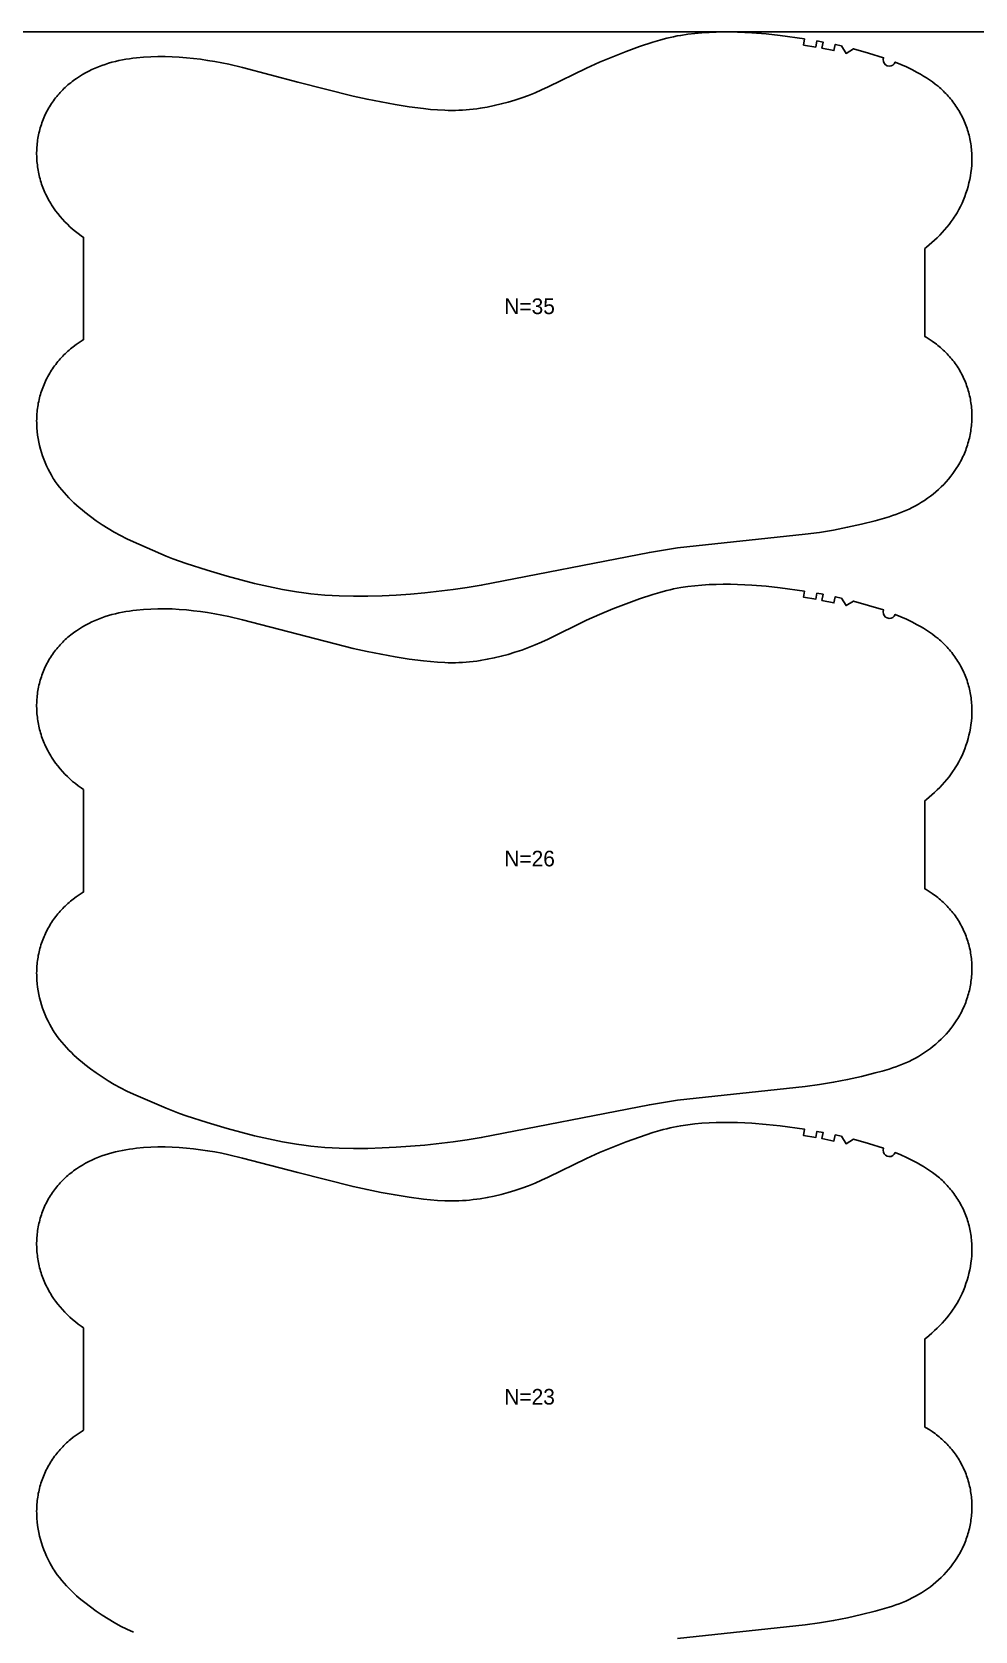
# Model space of a CAD drawing. Header units: inches. Extents: x 0 to 1808, y 0 to 1046.
# Drawn here: x 300 to 602, y 535 to 1046 of the extents above; entities that cross this region are included whole.
import ezdxf

# ---------------------------------------------------------------- set-up
doc = ezdxf.new("R2010")
doc.units = ezdxf.units.IN

msp = doc.modelspace()

# ---------------------------------------------------------------- linework, layer by layer
at = {"layer": '1'}
for points in [[(0, 0), (1808.4805, 0), (1808.4805, 1046.3328), (0, 1046.3328), (0, 0)], [(547.3363, 1044.1344), (547.0286, 1042.1584), (550.9376, 1041.5128), (551.2828, 1043.4828), (553.251, 1043.1268), (552.8838, 1041.1608), (556.7552, 1040.3873), (557.1732, 1042.3431), (559.126, 1041.911), (560.5985, 1039.508), (563.0118, 1040.9638), (567.8163, 1039.5817), (572.5927, 1038.1055), (572.4758, 1037.4956), (572.5516, 1036.8793), (572.8127, 1036.316), (573.2341, 1035.8599), (573.7751, 1035.5551), (574.3835, 1035.4309), (575.0007, 1035.4994), (575.5671, 1035.7539), (576.0281, 1036.1698), (576.3393, 1036.7071), (578.1358, 1035.9574), (579.9107, 1035.1579), (581.6613, 1034.3053), (583.3846, 1033.3961), (584.3799, 1032.8359), (585.3628, 1032.2538), (586.3309, 1031.6482), (587.2821, 1031.0178), (588.2143, 1030.3611), (589.1251, 1029.6766), (590.0125, 1028.9629), (590.4467, 1028.5946), (590.8742, 1028.2185), (591.2947, 1027.8345), (591.7081, 1027.4425), (592.1142, 1027.0429), (592.5129, 1026.6356), (592.904, 1026.2209), (593.2873, 1025.799), (593.6627, 1025.3698), (594.0301, 1024.9337), (594.3893, 1024.4907), (594.74, 1024.0411), (595.0823, 1023.5848), (595.4159, 1023.1222), (595.7406, 1022.6533), (596.0563, 1022.1782), (596.3629, 1021.6973), (596.6602, 1021.2104), (596.948, 1020.7179), (597.2263, 1020.22), (597.4949, 1019.7167), (597.7538, 1019.2084), (598.0028, 1018.6952), (598.2419, 1018.1772), (598.4709, 1017.6549), (598.6897, 1017.1282), (598.8983, 1016.5974), (599.0966, 1016.0627), (599.2844, 1015.5244), (599.4617, 1014.9825), (599.6283, 1014.4374), (599.7841, 1013.8891), (599.9292, 1013.3379), (600.0632, 1012.7841), (600.1863, 1012.2277), (600.2984, 1011.6691), (600.3996, 1011.1083), (600.49, 1010.5457), (600.5696, 1009.9814), (600.6386, 1009.4156), (600.697, 1008.8485), (600.7448, 1008.2803), (600.7823, 1007.7113), (600.8093, 1007.1417), (600.826, 1006.5716), (600.8325, 1006.0012), (600.8289, 1005.4308), (600.8152, 1004.8606), (600.7579, 1003.7215), (600.6611, 1002.5854), (600.5256, 1001.4534), (600.3521, 1000.3267), (600.1411, 999.2061), (599.8934, 998.0929), (599.6097, 996.9879), (599.2905, 995.8923), (598.9366, 994.8071), (598.5486, 993.7334), (598.1267, 992.6725), (597.6709, 991.626), (597.1815, 990.5952), (596.6585, 989.5817), (596.1021, 988.5868), (595.5124, 987.6121), (595.205, 987.1328), (594.8894, 986.6591), (594.2338, 985.7287), (593.5473, 984.8207), (592.8321, 983.9344), (592.0905, 983.069), (591.3245, 982.224), (590.5365, 981.3985), (589.7285, 980.5919), (588.9028, 979.8036), (588.0613, 979.0328), (587.205, 978.279), (586.3347, 977.5419), (585.8325, 977.132), (585.8325, 948.9835), (586.2061, 948.7704), (587.1776, 948.1721), (588.1277, 947.5408), (588.5943, 947.2129), (589.055, 946.8767), (589.5095, 946.5325), (589.9576, 946.18), (590.3992, 945.8194), (590.834, 945.4508), (591.2618, 945.074), (591.6824, 944.6891), (592.0956, 944.2962), (592.5012, 943.8953), (592.899, 943.4867), (593.2889, 943.0704), (593.6707, 942.6467), (594.0441, 942.2157), (594.4091, 941.7775), (594.7654, 941.3322), (595.1128, 940.8801), (595.4513, 940.4212), (595.7805, 939.9557), (596.1003, 939.4839), (596.4105, 939.0057), (596.711, 938.5214), (597.0016, 938.031), (597.282, 937.5349), (597.5522, 937.0331), (597.8121, 936.5258), (598.0615, 936.0133), (598.3005, 935.4957), (598.529, 934.9734), (598.747, 934.4466), (598.9544, 933.9155), (599.1512, 933.3802), (599.3372, 932.8412), (599.5126, 932.2985), (599.6771, 931.7525), (599.8308, 931.2033), (599.9737, 930.6511), (600.1055, 930.0963), (600.2264, 929.5391), (600.3363, 928.9796), (600.4351, 928.4181), (600.5229, 927.8548), (600.5996, 927.2899), (600.6654, 926.7236), (600.7203, 926.1562), (600.7642, 925.5878), (600.7973, 925.0186), (600.8196, 924.4488), (600.8311, 923.8787), (600.8319, 923.3084), (600.822, 922.7381), (600.8014, 922.1681), (600.7702, 921.5985), (600.7284, 921.0296), (600.6761, 920.4615), (600.6132, 919.8945), (600.5399, 919.3287), (600.4562, 918.7644), (600.362, 918.2018), (600.2575, 917.641), (600.1426, 917.0823), (600.0174, 916.5259), (599.8819, 915.9719), (599.7362, 915.4206), (599.5803, 914.8722), (599.4141, 914.3268), (599.2378, 913.7847), (599.0513, 913.2461), (598.8548, 912.7112), (598.6481, 912.1801), (598.4315, 911.6532), (598.2048, 911.1305), (597.9681, 910.6122), (597.7217, 910.0986), (597.4657, 909.5897), (597.2002, 909.0855), (596.9254, 908.5862), (596.6416, 908.0919), (596.349, 907.6026), (596.0476, 907.1186), (595.4194, 906.1664), (594.7587, 905.2361), (594.0668, 904.3285), (593.3453, 903.4444), (592.5954, 902.5845), (591.8184, 901.7496), (591.015, 900.94), (590.1864, 900.1566), (589.3334, 899.3998), (588.457, 898.6703), (587.5583, 897.9686), (586.6381, 897.2953), (585.6975, 896.651), (584.7377, 896.0355), (583.7598, 895.4488), (582.7652, 894.8906), (581.7551, 894.3608), (580.7306, 893.8593), (579.693, 893.386), (578.6436, 892.9405), (577.5835, 892.5225), (576.5139, 892.1296), (575.4361, 891.7592), (574.351, 891.4087), (572.1641, 890.757), (569.9624, 890.1532), (565.5389, 889.0348), (561.09, 888.0324), (556.6133, 887.1549), (552.1118, 886.415), (547.5906, 885.8142), (506.7689, 881.4392), (497.7606, 879.9954), (444.0352, 869.5016), (439.5296, 868.7896), (435.0112, 868.1592), (425.9496, 867.099), (421.4054, 866.7007), (416.8539, 866.3938), (412.2976, 866.1727), (407.7377, 866.0385), (403.1756, 866), (398.615, 866.0908), (396.3367, 866.1965), (394.061, 866.3456), (391.7886, 866.5395), (389.5207, 866.7792), (387.2581, 867.0653), (385.0011, 867.3948), (380.5052, 868.1696), (376.0345, 869.0756), (371.5871, 870.0903), (367.1614, 871.1965), (362.7596, 872.3929), (356.3848, 874.2925), (349.6908, 876.4561), (347.5381, 877.2094), (345.4014, 878.0041), (343.2833, 878.8461), (332.8244, 883.4006), (330.7606, 884.3708), (328.7242, 885.3942), (326.7233, 886.4854), (324.7597, 887.6441), (322.8339, 888.8659), (320.9461, 890.1468), (319.0976, 891.484), (317.2934, 892.8798), (316.4098, 893.6009), (315.5395, 894.3381), (314.6832, 895.0918), (313.8418, 895.8626), (313.0161, 896.651), (312.2081, 897.4575), (311.42, 898.283), (310.6541, 899.128), (309.9124, 899.9934), (309.1972, 900.8797), (308.5107, 901.7877), (307.8551, 902.7181), (307.5395, 903.1918), (307.2322, 903.6712), (306.6425, 904.6458), (306.086, 905.6407), (305.5631, 906.6542), (305.0736, 907.685), (304.6179, 908.7315), (304.1959, 909.7924), (303.8079, 910.8661), (303.454, 911.9514), (303.1349, 913.047), (302.8511, 914.1519), (302.6034, 915.2652), (302.3925, 916.3857), (302.2189, 917.5124), (302.0834, 918.6444), (301.9867, 919.7805), (301.9293, 920.9196), (301.9156, 921.4899), (301.912, 922.0602), (301.9185, 922.6306), (301.9353, 923.2007), (301.9623, 923.7704), (301.9997, 924.3394), (302.0476, 924.9075), (302.1059, 925.4746), (302.1749, 926.0404), (302.2546, 926.6047), (302.3449, 927.1673), (302.4461, 927.7281), (302.5582, 928.2867), (302.6813, 928.8431), (302.8154, 929.397), (302.9604, 929.9481), (303.1163, 930.4964), (303.2829, 931.0415), (303.4602, 931.5834), (303.648, 932.1217), (303.8462, 932.6564), (304.0548, 933.1872), (304.2737, 933.7139), (304.5027, 934.2363), (304.7417, 934.7542), (304.9907, 935.2674), (305.2496, 935.7757), (305.5182, 936.279), (305.7965, 936.7769), (306.0843, 937.2694), (306.3816, 937.7563), (306.6882, 938.2373), (307.004, 938.7123), (307.3287, 939.1812), (307.6623, 939.6438), (308.0045, 940.1001), (308.3553, 940.5498), (308.7144, 940.9927), (309.0818, 941.4288), (309.4572, 941.858), (309.8406, 942.28), (310.2317, 942.6946), (310.6303, 943.1019), (311.0364, 943.5016), (311.4498, 943.8935), (311.8704, 944.2776), (312.2979, 944.6537), (312.732, 945.0219), (313.6194, 945.7356), (314.5303, 946.4201), (315.4624, 947.0768), (316.4136, 947.7073), (316.912, 948.019), (316.912, 980.6845), (316.1064, 981.2363), (315.1863, 981.9096), (314.2875, 982.6113), (313.4112, 983.3408), (312.5582, 984.0976), (311.7295, 984.881), (310.9262, 985.6905), (310.1491, 986.5255), (309.3993, 987.3854), (308.6777, 988.2695), (307.9858, 989.1771), (307.3251, 990.1074), (306.697, 991.0595), (306.3956, 991.5436), (306.1029, 992.0328), (305.8191, 992.5272), (305.5444, 993.0265), (305.2789, 993.5306), (305.0228, 994.0396), (304.7764, 994.5532), (304.5398, 995.0715), (304.3131, 995.5941), (304.0964, 996.1211), (303.8898, 996.6522), (303.6932, 997.1871), (303.5068, 997.7257), (303.3305, 998.2678), (303.1643, 998.8132), (303.0083, 999.3616), (302.8626, 999.9129), (302.7271, 1000.4669), (302.6019, 1001.0233), (302.487, 1001.582), (302.3825, 1002.1428), (302.2884, 1002.7054), (302.2046, 1003.2697), (302.1313, 1003.8355), (302.0685, 1004.4025), (302.0161, 1004.9706), (301.9743, 1005.5395), (301.9431, 1006.1091), (301.9226, 1006.6791), (301.9126, 1007.2494), (301.9134, 1007.8197), (301.9249, 1008.3898), (301.9472, 1008.9596), (301.9803, 1009.5288), (302.0243, 1010.0972), (302.0791, 1010.6646), (302.1449, 1011.2309), (302.2217, 1011.7958), (302.3094, 1012.359), (302.4082, 1012.9205), (302.5181, 1013.48), (302.639, 1014.0373), (302.7709, 1014.5921), (302.9137, 1015.1442), (303.0674, 1015.6935), (303.232, 1016.2395), (303.4073, 1016.7822), (303.5934, 1017.3212), (303.7901, 1017.8564), (303.9975, 1018.3876), (304.2155, 1018.9144), (304.444, 1019.4367), (304.683, 1019.9542), (304.9325, 1020.4668), (305.1923, 1020.9741), (305.4625, 1021.4759), (305.743, 1021.972), (306.0335, 1022.4623), (306.334, 1022.9467), (306.6443, 1023.4248), (306.9641, 1023.8967), (307.2933, 1024.3622), (307.6317, 1024.8211), (307.9791, 1025.2732), (308.3354, 1025.7184), (308.7004, 1026.1567), (309.0739, 1026.5877), (309.4556, 1027.0114), (309.8455, 1027.4277), (310.2434, 1027.8363), (310.649, 1028.2371), (311.0622, 1028.6301), (311.4828, 1029.0149), (311.9106, 1029.3917), (312.3454, 1029.7604), (312.7869, 1030.121), (313.2351, 1030.4734), (313.6896, 1030.8177), (314.1502, 1031.1538), (314.6168, 1031.4818), (315.567, 1032.1131), (316.5384, 1032.7114), (317.5294, 1033.2767), (318.5383, 1033.8088), (319.5635, 1034.3077), (320.6037, 1034.7739), (321.6576, 1035.2081), (322.7242, 1035.6108), (323.802, 1035.9826), (324.89, 1036.3242), (325.9869, 1036.6362), (327.0914, 1036.9191), (328.2025, 1037.1738), (329.3193, 1037.4016), (330.4413, 1037.6037), (331.5676, 1037.7815), (332.6977, 1037.9366), (333.8309, 1038.0702), (336.1036, 1038.2785), (338.381, 1038.4162), (340.6608, 1038.486), (342.9413, 1038.4895), (345.2207, 1038.428), (347.4976, 1038.3034), (349.7708, 1038.1201), (352.0397, 1037.8831), (354.3033, 1037.5972), (356.5607, 1037.2663), (358.8109, 1036.8906), (361.0525, 1036.4689), (363.2844, 1036.0004), (367.7197, 1034.9371), (385.3771, 1030.3346), (403.0589, 1025.8262), (407.5164, 1024.8556), (411.9912, 1023.9685), (416.4812, 1023.163), (420.9852, 1022.443), (425.5075, 1021.8438), (427.7768, 1021.6042), (430.0507, 1021.4179), (432.3279, 1021.2975), (433.4673, 1021.2658), (434.6071, 1021.2553), (435.747, 1021.2672), (436.8865, 1021.3014), (438.0254, 1021.3576), (439.1632, 1021.4355), (440.2995, 1021.5348), (441.4337, 1021.655), (442.5656, 1021.7959), (443.6947, 1021.9572), (445.9429, 1022.339), (448.1772, 1022.7961), (450.3962, 1023.3241), (452.599, 1023.9181), (454.7842, 1024.5746), (456.9494, 1025.2936), (459.0919, 1026.0761), (461.2089, 1026.9229), (463.2993, 1027.8324), (465.3679, 1028.7921), (477.6564, 1034.8184), (481.8196, 1036.6827), (486.0328, 1038.4325), (490.2846, 1040.0833), (494.572, 1041.6428), (498.8984, 1043.0948), (501.0828, 1043.7484), (502.1818, 1044.0501), (503.2858, 1044.3324), (504.3952, 1044.5936), (505.5096, 1044.8338), (506.6285, 1045.0537), (507.7513, 1045.2538), (510.007, 1045.5965), (512.2725, 1045.8665), (514.5444, 1046.0684), (516.8207, 1046.2088), (519.1, 1046.2946), (521.3808, 1046.3328), (523.6619, 1046.3293), (525.9424, 1046.2849), (528.2216, 1046.1996), (530.4989, 1046.0731), (535.0453, 1045.7028), (539.5804, 1045.2058), (547.3363, 1044.1344)], [(547.3363, 867.6344), (547.0286, 865.6584), (550.9376, 865.0128), (551.2828, 866.9828), (553.251, 866.6268), (552.8838, 864.6608), (556.7552, 863.8873), (557.1732, 865.8431), (559.126, 865.411), (560.5985, 863.008), (563.0118, 864.4638), (567.8163, 863.0817), (572.5927, 861.6055), (572.4758, 860.9956), (572.5516, 860.3793), (572.8127, 859.816), (573.2341, 859.3599), (573.7751, 859.0551), (574.3835, 858.9309), (575.0007, 858.9994), (575.5671, 859.2539), (576.0281, 859.6698), (576.3393, 860.2071), (578.1358, 859.4574), (579.9107, 858.6579), (581.6613, 857.8053), (583.3846, 856.8961), (584.3799, 856.3359), (585.3628, 855.7538), (586.3309, 855.1482), (587.2821, 854.5178), (588.2143, 853.8611), (589.1251, 853.1766), (590.0125, 852.4629), (590.4467, 852.0946), (590.8742, 851.7185), (591.2947, 851.3345), (591.7081, 850.9425), (592.1142, 850.5429), (592.5129, 850.1356), (592.904, 849.7209), (593.2873, 849.299), (593.6627, 848.8698), (594.0301, 848.4337), (594.3893, 847.9907), (594.74, 847.5411), (595.0823, 847.0848), (595.4159, 846.6222), (595.7406, 846.1533), (596.0563, 845.6782), (596.3629, 845.1973), (596.6602, 844.7104), (596.948, 844.2179), (597.2263, 843.72), (597.4949, 843.2167), (597.7538, 842.7084), (598.0028, 842.1952), (598.2419, 841.6772), (598.4709, 841.1549), (598.6897, 840.6282), (598.8983, 840.0974), (599.0966, 839.5627), (599.2844, 839.0244), (599.4617, 838.4825), (599.6283, 837.9374), (599.7841, 837.3891), (599.9292, 836.8379), (600.0632, 836.2841), (600.1863, 835.7277), (600.2984, 835.1691), (600.3996, 834.6083), (600.49, 834.0457), (600.5696, 833.4814), (600.6386, 832.9156), (600.697, 832.3485), (600.7448, 831.7803), (600.7823, 831.2113), (600.8093, 830.6417), (600.826, 830.0716), (600.8325, 829.5012), (600.8289, 828.9308), (600.8152, 828.3606), (600.7579, 827.2215), (600.6611, 826.0854), (600.5256, 824.9534), (600.3521, 823.8267), (600.1411, 822.7061), (599.8934, 821.5929), (599.6097, 820.4879), (599.2905, 819.3923), (598.9366, 818.3071), (598.5486, 817.2334), (598.1267, 816.1725), (597.6709, 815.126), (597.1815, 814.0952), (596.6585, 813.0817), (596.1021, 812.0868), (595.5124, 811.1121), (595.205, 810.6328), (594.8894, 810.1591), (594.2338, 809.2287), (593.5473, 808.3207), (592.8321, 807.4344), (592.0905, 806.569), (591.3245, 805.724), (590.5365, 804.8985), (589.7285, 804.0919), (588.9028, 803.3036), (588.0613, 802.5328), (587.205, 801.779), (586.3347, 801.0419), (585.8325, 800.632), (585.8325, 772.4835), (586.2061, 772.2704), (587.1776, 771.6721), (588.1277, 771.0408), (588.5943, 770.7129), (589.055, 770.3767), (589.5095, 770.0325), (589.9576, 769.68), (590.3992, 769.3194), (590.834, 768.9508), (591.2618, 768.574), (591.6824, 768.1891), (592.0956, 767.7962), (592.5012, 767.3953), (592.899, 766.9867), (593.2889, 766.5704), (593.6707, 766.1467), (594.0441, 765.7157), (594.4091, 765.2775), (594.7654, 764.8322), (595.1128, 764.3801), (595.4513, 763.9212), (595.7805, 763.4557), (596.1003, 762.9839), (596.4105, 762.5057), (596.711, 762.0214), (597.0016, 761.531), (597.282, 761.0349), (597.5522, 760.5331), (597.8121, 760.0258), (598.0615, 759.5133), (598.3005, 758.9957), (598.529, 758.4734), (598.747, 757.9466), (598.9544, 757.4155), (599.1512, 756.8802), (599.3372, 756.3412), (599.5126, 755.7985), (599.6771, 755.2525), (599.8308, 754.7033), (599.9737, 754.1511), (600.1055, 753.5963), (600.2264, 753.0391), (600.3363, 752.4796), (600.4351, 751.9181), (600.5229, 751.3548), (600.5996, 750.7899), (600.6654, 750.2236), (600.7203, 749.6562), (600.7642, 749.0878), (600.7973, 748.5186), (600.8196, 747.9488), (600.8311, 747.3787), (600.8319, 746.8084), (600.822, 746.2381), (600.8014, 745.6681), (600.7702, 745.0985), (600.7284, 744.5296), (600.6761, 743.9615), (600.6132, 743.3945), (600.5399, 742.8287), (600.4562, 742.2644), (600.362, 741.7018), (600.2575, 741.141), (600.1426, 740.5823), (600.0174, 740.0259), (599.8819, 739.4719), (599.7362, 738.9206), (599.5803, 738.3722), (599.4141, 737.8268), (599.2378, 737.2847), (599.0513, 736.7461), (598.8548, 736.2112), (598.6481, 735.6801), (598.4315, 735.1532), (598.2048, 734.6305), (597.9681, 734.1122), (597.7217, 733.5986), (597.4657, 733.0897), (597.2002, 732.5855), (596.9254, 732.0862), (596.6416, 731.5919), (596.349, 731.1026), (596.0476, 730.6186), (595.4194, 729.6664), (594.7587, 728.7361), (594.0668, 727.8285), (593.3453, 726.9444), (592.5954, 726.0845), (591.8184, 725.2496), (591.015, 724.44), (590.1864, 723.6566), (589.3334, 722.8998), (588.457, 722.1703), (587.5583, 721.4686), (586.6381, 720.7953), (585.6975, 720.151), (584.7377, 719.5355), (583.7598, 718.9488), (582.7652, 718.3906), (581.7551, 717.8608), (580.7306, 717.3593), (579.693, 716.886), (578.6436, 716.4405), (577.5835, 716.0225), (576.5139, 715.6296), (575.4361, 715.2592), (574.351, 714.9087), (572.1641, 714.257), (569.9624, 713.6532), (565.5389, 712.5348), (561.09, 711.5324), (556.6133, 710.6549), (552.1118, 709.915), (547.5906, 709.3142), (506.7689, 704.9392), (497.7606, 703.4954), (444.0352, 693.0016), (439.5296, 692.2896), (435.0112, 691.6592), (425.9496, 690.599), (421.4054, 690.2007), (416.8539, 689.8938), (412.2976, 689.6727), (407.7377, 689.5385), (403.1756, 689.5), (398.615, 689.5908), (396.3367, 689.6965), (394.061, 689.8456), (391.7886, 690.0395), (389.5207, 690.2792), (387.2581, 690.5653), (385.0011, 690.8948), (380.5052, 691.6696), (376.0345, 692.5756), (371.5871, 693.5903), (367.1614, 694.6965), (362.7596, 695.8929), (356.3848, 697.7925), (349.6908, 699.9561), (347.5381, 700.7094), (345.4014, 701.5041), (343.2833, 702.3461), (332.8244, 706.9006), (330.7606, 707.8708), (328.7242, 708.8942), (326.7233, 709.9854), (324.7597, 711.1441), (322.8339, 712.3659), (320.9461, 713.6468), (319.0976, 714.984), (317.2934, 716.3798), (316.4098, 717.1009), (315.5395, 717.8381), (314.6832, 718.5918), (313.8418, 719.3626), (313.0161, 720.151), (312.2081, 720.9575), (311.42, 721.783), (310.6541, 722.628), (309.9124, 723.4934), (309.1972, 724.3797), (308.5107, 725.2877), (307.8551, 726.2181), (307.5395, 726.6918), (307.2322, 727.1712), (306.6425, 728.1458), (306.086, 729.1407), (305.5631, 730.1542), (305.0736, 731.185), (304.6179, 732.2315), (304.1959, 733.2924), (303.8079, 734.3661), (303.454, 735.4514), (303.1349, 736.547), (302.8511, 737.6519), (302.6034, 738.7652), (302.3925, 739.8857), (302.2189, 741.0124), (302.0834, 742.1444), (301.9867, 743.2805), (301.9293, 744.4196), (301.9156, 744.9899), (301.912, 745.5602), (301.9185, 746.1306), (301.9353, 746.7007), (301.9623, 747.2704), (301.9997, 747.8394), (302.0476, 748.4075), (302.1059, 748.9746), (302.1749, 749.5404), (302.2546, 750.1047), (302.3449, 750.6673), (302.4461, 751.2281), (302.5582, 751.7867), (302.6813, 752.3431), (302.8154, 752.897), (302.9604, 753.4481), (303.1163, 753.9964), (303.2829, 754.5415), (303.4602, 755.0834), (303.648, 755.6217), (303.8462, 756.1564), (304.0548, 756.6872), (304.2737, 757.2139), (304.5027, 757.7363), (304.7417, 758.2542), (304.9907, 758.7674), (305.2496, 759.2757), (305.5182, 759.779), (305.7965, 760.2769), (306.0843, 760.7694), (306.3816, 761.2563), (306.6882, 761.7373), (307.004, 762.2123), (307.3287, 762.6812), (307.6623, 763.1438), (308.0045, 763.6001), (308.3553, 764.0498), (308.7144, 764.4927), (309.0818, 764.9288), (309.4572, 765.358), (309.8406, 765.78), (310.2317, 766.1946), (310.6303, 766.6019), (311.0364, 767.0016), (311.4498, 767.3935), (311.8704, 767.7776), (312.2979, 768.1537), (312.732, 768.5219), (313.6194, 769.2356), (314.5303, 769.9201), (315.4624, 770.5768), (316.4136, 771.2073), (316.912, 771.519), (316.912, 804.1845), (316.1064, 804.7363), (315.1863, 805.4096), (314.2875, 806.1113), (313.4112, 806.8408), (312.5582, 807.5976), (311.7295, 808.381), (310.9262, 809.1905), (310.1491, 810.0255), (309.3993, 810.8854), (308.6777, 811.7695), (307.9858, 812.6771), (307.3251, 813.6074), (306.697, 814.5595), (306.3956, 815.0436), (306.1029, 815.5328), (305.8191, 816.0272), (305.5444, 816.5265), (305.2789, 817.0306), (305.0228, 817.5396), (304.7764, 818.0532), (304.5398, 818.5715), (304.3131, 819.0941), (304.0964, 819.6211), (303.8898, 820.1522), (303.6932, 820.6871), (303.5068, 821.2257), (303.3305, 821.7678), (303.1643, 822.3132), (303.0083, 822.8616), (302.8626, 823.4129), (302.7271, 823.9669), (302.6019, 824.5233), (302.487, 825.082), (302.3825, 825.6428), (302.2884, 826.2054), (302.2046, 826.7697), (302.1313, 827.3355), (302.0685, 827.9025), (302.0161, 828.4706), (301.9743, 829.0395), (301.9431, 829.6091), (301.9226, 830.1791), (301.9126, 830.7494), (301.9134, 831.3197), (301.9249, 831.8898), (301.9472, 832.4596), (301.9803, 833.0288), (302.0243, 833.5972), (302.0791, 834.1646), (302.1449, 834.7309), (302.2217, 835.2958), (302.3094, 835.859), (302.4082, 836.4205), (302.5181, 836.98), (302.639, 837.5373), (302.7709, 838.0921), (302.9137, 838.6442), (303.0674, 839.1935), (303.232, 839.7395), (303.4073, 840.2822), (303.5934, 840.8212), (303.7901, 841.3564), (303.9975, 841.8876), (304.2155, 842.4144), (304.444, 842.9367), (304.683, 843.4542), (304.9325, 843.9668), (305.1923, 844.4741), (305.4625, 844.9759), (305.743, 845.472), (306.0335, 845.9623), (306.334, 846.4467), (306.6443, 846.9248), (306.9641, 847.3967), (307.2933, 847.8622), (307.6317, 848.3211), (307.9791, 848.7732), (308.3354, 849.2184), (308.7004, 849.6567), (309.0739, 850.0877), (309.4556, 850.5114), (309.8455, 850.9277), (310.2434, 851.3363), (310.649, 851.7371), (311.0622, 852.1301), (311.4828, 852.5149), (311.9106, 852.8917), (312.3454, 853.2604), (312.7869, 853.621), (313.2351, 853.9734), (313.6896, 854.3177), (314.1502, 854.6538), (314.6168, 854.9818), (315.567, 855.6131), (316.5384, 856.2114), (317.5294, 856.7767), (318.5383, 857.3088), (319.5635, 857.8077), (320.6037, 858.2739), (321.6576, 858.7081), (322.7242, 859.1108), (323.802, 859.4826), (324.89, 859.8242), (325.9869, 860.1362), (327.0914, 860.4191), (328.2025, 860.6738), (329.3193, 860.9016), (330.4413, 861.1037), (331.5676, 861.2815), (332.6977, 861.4366), (333.8309, 861.5702), (336.1036, 861.7785), (338.381, 861.9162), (340.6608, 861.986), (342.9413, 861.9895), (345.2207, 861.928), (347.4976, 861.8034), (349.7708, 861.6201), (352.0397, 861.3831), (354.3033, 861.0972), (356.5607, 860.7663), (358.8109, 860.3906), (361.0525, 859.9689), (363.2844, 859.5004), (367.7197, 858.4371), (385.3771, 853.8346), (403.0589, 849.3262), (407.5164, 848.3556), (411.9912, 847.4685), (416.4812, 846.663), (420.9852, 845.943), (425.5075, 845.3438), (427.7768, 845.1042), (430.0507, 844.9179), (432.3279, 844.7975), (433.4673, 844.7658), (434.6071, 844.7553), (435.747, 844.7672), (436.8865, 844.8014), (438.0254, 844.8576), (439.1632, 844.9355), (440.2995, 845.0348), (441.4337, 845.155), (442.5656, 845.2959), (443.6947, 845.4572), (445.9429, 845.839), (448.1772, 846.2961), (450.3962, 846.8241), (452.599, 847.4181), (454.7842, 848.0746), (456.9494, 848.7936), (459.0919, 849.5761), (461.2089, 850.4229), (463.2993, 851.3324), (465.3679, 852.2921), (477.6564, 858.3184), (481.8196, 860.1827), (486.0328, 861.9325), (490.2846, 863.5833), (494.572, 865.1428), (498.8984, 866.5948), (501.0828, 867.2484), (502.1818, 867.5501), (503.2858, 867.8324), (504.3952, 868.0936), (505.5096, 868.3338), (506.6285, 868.5537), (507.7513, 868.7538), (510.007, 869.0965), (512.2725, 869.3665), (514.5444, 869.5684), (516.8207, 869.7088), (519.1, 869.7946), (521.3808, 869.8328), (523.6619, 869.8293), (525.9424, 869.7849), (528.2216, 869.6996), (530.4989, 869.5731), (535.0453, 869.2028), (539.5804, 868.7058), (547.3363, 867.6344)]]:
    msp.add_lwpolyline(points, close=True, dxfattribs=at)
msp.add_lwpolyline([(332.8244, 534.9006), (330.7606, 535.8708), (328.7242, 536.8942), (326.7233, 537.9854), (324.7597, 539.1441), (322.8339, 540.3659), (320.9461, 541.6468), (319.0976, 542.984), (317.2934, 544.3798), (316.4098, 545.1009), (315.5395, 545.8381), (314.6832, 546.5918), (313.8418, 547.3626), (313.0161, 548.151), (312.2081, 548.9575), (311.42, 549.783), (310.6541, 550.628), (309.9124, 551.4934), (309.1972, 552.3797), (308.5107, 553.2877), (307.8551, 554.2181), (307.5395, 554.6918), (307.2322, 555.1712), (306.6425, 556.1458), (306.086, 557.1407), (305.5631, 558.1542), (305.0736, 559.185), (304.6179, 560.2315), (304.1959, 561.2924), (303.8079, 562.3661), (303.454, 563.4514), (303.1349, 564.547), (302.8511, 565.6519), (302.6034, 566.7652), (302.3925, 567.8857), (302.2189, 569.0124), (302.0834, 570.1444), (301.9867, 571.2805), (301.9293, 572.4196), (301.9156, 572.9899), (301.912, 573.5602), (301.9185, 574.1306), (301.9353, 574.7007), (301.9623, 575.2704), (301.9997, 575.8394), (302.0476, 576.4075), (302.1059, 576.9746), (302.1749, 577.5404), (302.2546, 578.1047), (302.3449, 578.6673), (302.4461, 579.2281), (302.5582, 579.7867), (302.6813, 580.3431), (302.8154, 580.897), (302.9604, 581.4481), (303.1163, 581.9964), (303.2829, 582.5415), (303.4602, 583.0834), (303.648, 583.6217), (303.8462, 584.1564), (304.0548, 584.6872), (304.2737, 585.2139), (304.5027, 585.7363), (304.7417, 586.2542), (304.9907, 586.7674), (305.2496, 587.2757), (305.5182, 587.779), (305.7965, 588.2769), (306.0843, 588.7694), (306.3816, 589.2563), (306.6882, 589.7373), (307.004, 590.2123), (307.3287, 590.6812), (307.6623, 591.1438), (308.0045, 591.6001), (308.3553, 592.0498), (308.7144, 592.4927), (309.0818, 592.9288), (309.4572, 593.358), (309.8406, 593.78), (310.2317, 594.1946), (310.6303, 594.6019), (311.0364, 595.0016), (311.4498, 595.3935), (311.8704, 595.7776), (312.2979, 596.1537), (312.732, 596.5219), (313.6194, 597.2356), (314.5303, 597.9201), (315.4624, 598.5768), (316.4136, 599.2073), (316.912, 599.519), (316.912, 632.1845), (316.1064, 632.7363), (315.1863, 633.4096), (314.2875, 634.1113), (313.4112, 634.8408), (312.5582, 635.5976), (311.7295, 636.381), (310.9262, 637.1905), (310.1491, 638.0255), (309.3993, 638.8854), (308.6777, 639.7695), (307.9858, 640.6771), (307.3251, 641.6074), (306.697, 642.5595), (306.3956, 643.0436), (306.1029, 643.5328), (305.8191, 644.0272), (305.5444, 644.5265), (305.2789, 645.0306), (305.0228, 645.5396), (304.7764, 646.0532), (304.5398, 646.5715), (304.3131, 647.0941), (304.0964, 647.6211), (303.8898, 648.1522), (303.6932, 648.6871), (303.5068, 649.2257), (303.3305, 649.7678), (303.1643, 650.3132), (303.0083, 650.8616), (302.8626, 651.4129), (302.7271, 651.9669), (302.6019, 652.5233), (302.487, 653.082), (302.3825, 653.6428), (302.2884, 654.2054), (302.2046, 654.7697), (302.1313, 655.3355), (302.0685, 655.9025), (302.0161, 656.4706), (301.9743, 657.0395), (301.9431, 657.6091), (301.9226, 658.1791), (301.9126, 658.7494), (301.9134, 659.3197), (301.9249, 659.8898), (301.9472, 660.4596), (301.9803, 661.0288), (302.0243, 661.5972), (302.0791, 662.1646), (302.1449, 662.7309), (302.2217, 663.2958), (302.3094, 663.859), (302.4082, 664.4205), (302.5181, 664.98), (302.639, 665.5373), (302.7709, 666.0921), (302.9137, 666.6442), (303.0674, 667.1935), (303.232, 667.7395), (303.4073, 668.2822), (303.5934, 668.8212), (303.7901, 669.3564), (303.9975, 669.8876), (304.2155, 670.4144), (304.444, 670.9367), (304.683, 671.4542), (304.9325, 671.9668), (305.1923, 672.4741), (305.4625, 672.9759), (305.743, 673.472), (306.0335, 673.9623), (306.334, 674.4467), (306.6443, 674.9248), (306.9641, 675.3967), (307.2933, 675.8622), (307.6317, 676.3211), (307.9791, 676.7732), (308.3354, 677.2184), (308.7004, 677.6567), (309.0739, 678.0877), (309.4556, 678.5114), (309.8455, 678.9277), (310.2434, 679.3363), (310.649, 679.7371), (311.0622, 680.1301), (311.4828, 680.5149), (311.9106, 680.8917), (312.3454, 681.2604), (312.7869, 681.621), (313.2351, 681.9734), (313.6896, 682.3177), (314.1502, 682.6538), (314.6168, 682.9818), (315.567, 683.6131), (316.5384, 684.2114), (317.5294, 684.7767), (318.5383, 685.3088), (319.5635, 685.8077), (320.6037, 686.2739), (321.6576, 686.7081), (322.7242, 687.1108), (323.802, 687.4826), (324.89, 687.8242), (325.9869, 688.1362), (327.0914, 688.4191), (328.2025, 688.6738), (329.3193, 688.9016), (330.4413, 689.1037), (331.5676, 689.2815), (332.6977, 689.4366), (333.8309, 689.5702), (336.1036, 689.7785), (338.381, 689.9162), (340.6608, 689.986), (342.9413, 689.9895), (345.2207, 689.928), (347.4976, 689.8034), (349.7708, 689.6201), (352.0397, 689.3831), (354.3033, 689.0972), (356.5607, 688.7663), (358.8109, 688.3906), (361.0525, 687.9689), (363.2844, 687.5004), (367.7197, 686.4371), (385.3771, 681.8346), (403.0589, 677.3262), (407.5164, 676.3556), (411.9912, 675.4685), (416.4812, 674.663), (420.9852, 673.943), (425.5075, 673.3438), (427.7768, 673.1042), (430.0507, 672.9179), (432.3279, 672.7975), (433.4673, 672.7658), (434.6071, 672.7553), (435.747, 672.7672), (436.8865, 672.8014), (438.0254, 672.8576), (439.1632, 672.9355), (440.2995, 673.0348), (441.4337, 673.155), (442.5656, 673.2959), (443.6947, 673.4572), (445.9429, 673.839), (448.1772, 674.2961), (450.3962, 674.8241), (452.599, 675.4181), (454.7842, 676.0746), (456.9494, 676.7936), (459.0919, 677.5761), (461.2089, 678.4229), (463.2993, 679.3324), (465.3679, 680.2921), (477.6564, 686.3184), (481.8196, 688.1827), (486.0328, 689.9325), (490.2846, 691.5833), (494.572, 693.1428), (498.8984, 694.5948), (501.0828, 695.2484), (502.1818, 695.5501), (503.2858, 695.8324), (504.3952, 696.0936), (505.5096, 696.3338), (506.6285, 696.5537), (507.7513, 696.7538), (510.007, 697.0965), (512.2725, 697.3665), (514.5444, 697.5684), (516.8207, 697.7088), (519.1, 697.7946), (521.3808, 697.8328), (523.6619, 697.8293), (525.9424, 697.7849), (528.2216, 697.6996), (530.4989, 697.5731), (535.0453, 697.2028), (539.5804, 696.7058), (547.3363, 695.6344), (547.3363, 695.6344), (547.0286, 693.6584), (550.9376, 693.0128), (551.2828, 694.9828), (553.251, 694.6268), (552.8838, 692.6608), (556.7552, 691.8873), (557.1732, 693.8431), (559.126, 693.411), (560.5985, 691.008), (563.0118, 692.4638), (567.8163, 691.0817), (572.5927, 689.6055), (572.4758, 688.9956), (572.5516, 688.3793), (572.8127, 687.816), (573.2341, 687.3599), (573.7751, 687.0551), (574.3835, 686.9309), (575.0007, 686.9994), (575.5671, 687.2539), (576.0281, 687.6698), (576.3393, 688.2071), (578.1358, 687.4574), (579.9107, 686.6579), (581.6613, 685.8053), (583.3846, 684.8961), (584.3799, 684.3359), (585.3628, 683.7538), (586.3309, 683.1482), (587.2821, 682.5178), (588.2143, 681.8611), (589.1251, 681.1766), (590.0125, 680.4629), (590.4467, 680.0946), (590.8742, 679.7185), (591.2947, 679.3345), (591.7081, 678.9425), (592.1142, 678.5429), (592.5129, 678.1356), (592.904, 677.7209), (593.2873, 677.299), (593.6627, 676.8698), (594.0301, 676.4337), (594.3893, 675.9907), (594.74, 675.5411), (595.0823, 675.0848), (595.4159, 674.6222), (595.7406, 674.1533), (596.0563, 673.6782), (596.3629, 673.1973), (596.6602, 672.7104), (596.948, 672.2179), (597.2263, 671.72), (597.4949, 671.2167), (597.7538, 670.7084), (598.0028, 670.1952), (598.2419, 669.6772), (598.4709, 669.1549), (598.6897, 668.6282), (598.8983, 668.0974), (599.0966, 667.5627), (599.2844, 667.0244), (599.4617, 666.4825), (599.6283, 665.9374), (599.7841, 665.3891), (599.9292, 664.8379), (600.0632, 664.2841), (600.1863, 663.7277), (600.2984, 663.1691), (600.3996, 662.6083), (600.49, 662.0457), (600.5696, 661.4814), (600.6386, 660.9156), (600.697, 660.3485), (600.7448, 659.7803), (600.7823, 659.2113), (600.8093, 658.6417), (600.826, 658.0716), (600.8325, 657.5012), (600.8289, 656.9308), (600.8152, 656.3606), (600.7579, 655.2215), (600.6611, 654.0854), (600.5256, 652.9534), (600.3521, 651.8267), (600.1411, 650.7061), (599.8934, 649.5929), (599.6097, 648.4879), (599.2905, 647.3923), (598.9366, 646.3071), (598.5486, 645.2334), (598.1267, 644.1725), (597.6709, 643.126), (597.1815, 642.0952), (596.6585, 641.0817), (596.1021, 640.0868), (595.5124, 639.1121), (595.205, 638.6328), (594.8894, 638.1591), (594.2338, 637.2287), (593.5473, 636.3207), (592.8321, 635.4344), (592.0905, 634.569), (591.3245, 633.724), (590.5365, 632.8985), (589.7285, 632.0919), (588.9028, 631.3036), (588.0613, 630.5328), (587.205, 629.779), (586.3347, 629.0419), (585.8325, 628.632), (585.8325, 600.4835), (586.2061, 600.2704), (587.1776, 599.6721), (588.1277, 599.0408), (588.5943, 598.7129), (589.055, 598.3767), (589.5095, 598.0325), (589.9576, 597.68), (590.3992, 597.3194), (590.834, 596.9508), (591.2618, 596.574), (591.6824, 596.1891), (592.0956, 595.7962), (592.5012, 595.3953), (592.899, 594.9867), (593.2889, 594.5704), (593.6707, 594.1467), (594.0441, 593.7157), (594.4091, 593.2775), (594.7654, 592.8322), (595.1128, 592.3801), (595.4513, 591.9212), (595.7805, 591.4557), (596.1003, 590.9839), (596.4105, 590.5057), (596.711, 590.0214), (597.0016, 589.531), (597.282, 589.0349), (597.5522, 588.5331), (597.8121, 588.0258), (598.0615, 587.5133), (598.3005, 586.9957), (598.529, 586.4734), (598.747, 585.9466), (598.9544, 585.4155), (599.1512, 584.8802), (599.3372, 584.3412), (599.5126, 583.7985), (599.6771, 583.2525), (599.8308, 582.7033), (599.9737, 582.1511), (600.1055, 581.5963), (600.2264, 581.0391), (600.3363, 580.4796), (600.4351, 579.9181), (600.5229, 579.3548), (600.5996, 578.7899), (600.6654, 578.2236), (600.7203, 577.6562), (600.7642, 577.0878), (600.7973, 576.5186), (600.8196, 575.9488), (600.8311, 575.3787), (600.8319, 574.8084), (600.822, 574.2381), (600.8014, 573.6681), (600.7702, 573.0985), (600.7284, 572.5296), (600.6761, 571.9615), (600.6132, 571.3945), (600.5399, 570.8287), (600.4562, 570.2644), (600.362, 569.7018), (600.2575, 569.141), (600.1426, 568.5823), (600.0174, 568.0259), (599.8819, 567.4719), (599.7362, 566.9206), (599.5803, 566.3722), (599.4141, 565.8268), (599.2378, 565.2847), (599.0513, 564.7461), (598.8548, 564.2112), (598.6481, 563.6801), (598.4315, 563.1532), (598.2048, 562.6305), (597.9681, 562.1122), (597.7217, 561.5986), (597.4657, 561.0897), (597.2002, 560.5855), (596.9254, 560.0862), (596.6416, 559.5919), (596.349, 559.1026), (596.0476, 558.6186), (595.4194, 557.6664), (594.7587, 556.7361), (594.0668, 555.8285), (593.3453, 554.9444), (592.5954, 554.0845), (591.8184, 553.2496), (591.015, 552.44), (590.1864, 551.6566), (589.3334, 550.8998), (588.457, 550.1703), (587.5583, 549.4686), (586.6381, 548.7953), (585.6975, 548.151), (584.7377, 547.5355), (583.7598, 546.9488), (582.7652, 546.3906), (581.7551, 545.8608), (580.7306, 545.3593), (579.693, 544.886), (578.6436, 544.4405), (577.5835, 544.0225), (576.5139, 543.6296), (575.4361, 543.2592), (574.351, 542.9087), (572.1641, 542.257), (569.9624, 541.6532), (565.5389, 540.5348), (561.09, 539.5324), (556.6133, 538.6549), (552.1118, 537.915), (547.5906, 537.3142), (506.7689, 532.9392)], dxfattribs=at)

# ---------------------------------------------------------------- texts
for s, p in [('N=35', (451.3723, 956.1664)), ('N=26', (451.3723, 779.6664)), ('N=23', (451.3723, 607.6664))]:
    msp.add_text(s, height=5, dxfattribs=at).set_placement(p)

doc.saveas('drawing.dxf')
